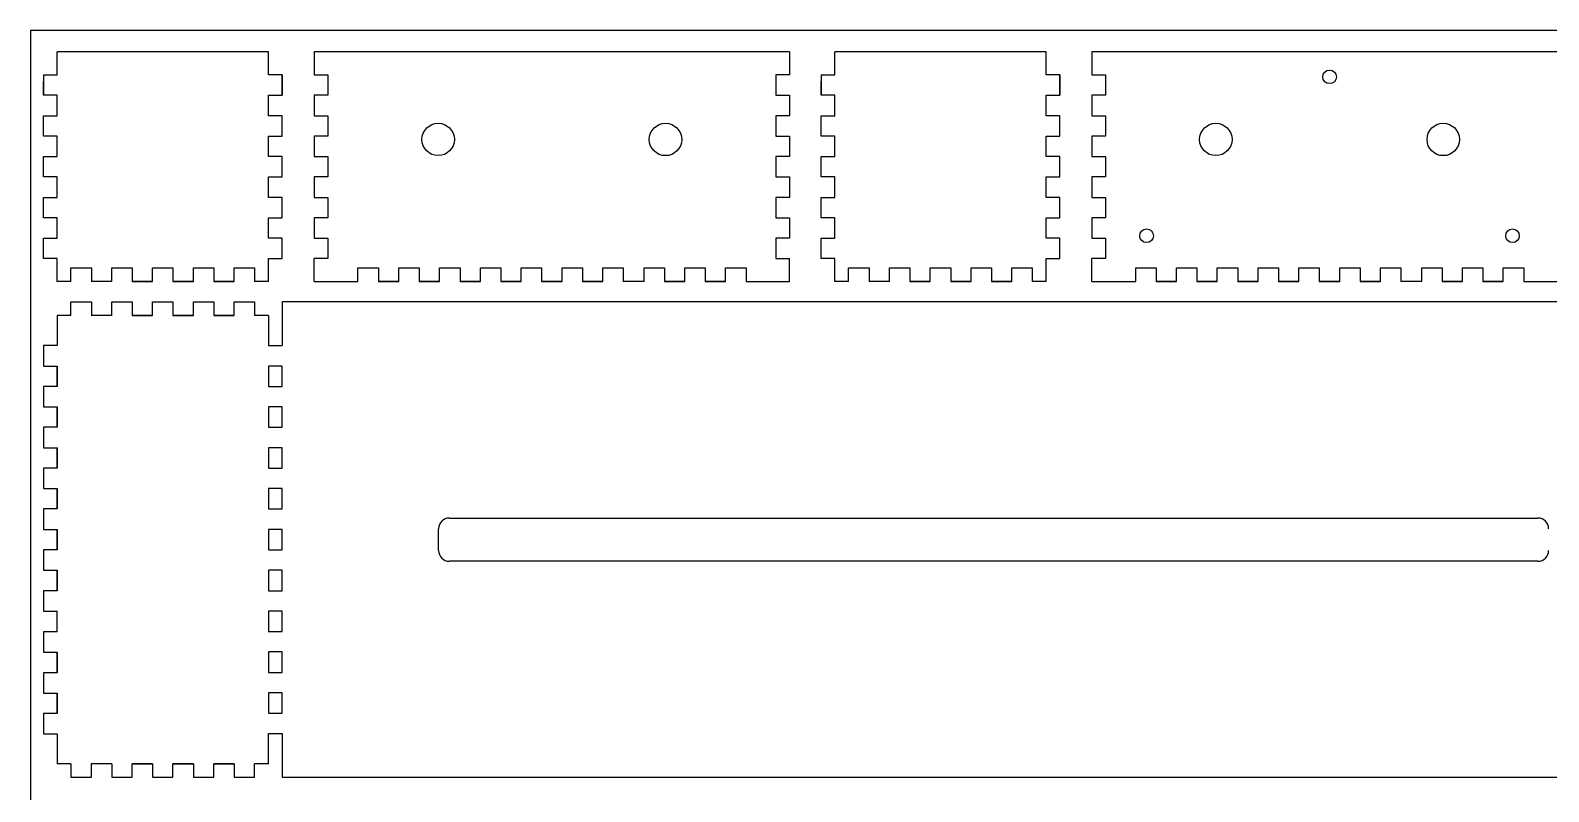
# Model space of a CAD drawing. Extents: x -1616 to -909, y -1826 to -744.
# Drawn here: x -1616.2 to -1169.8, y -967.5 to -743.8 of the extents above; entities that cross this region are included whole.
import ezdxf

# ---------------------------------------------------------------- set-up
doc = ezdxf.new("R2010")
doc.units = 0
doc.layers.add('DEFAULT', color=7, linetype='CONTINUOUS')
doc.layers.add('MAKE2D$VISIBLE$LINES', color=7, linetype='CONTINUOUS')

msp = doc.modelspace()

# ---------------------------------------------------------------- linework, layer by layer
at = {"layer": 'DEFAULT'}
for p, q in [((-909.446, -743.783), (-1616.196, -743.783)), ((-1616.196, -743.783), (-1616.196, -1826.255)), ((-1608.363, -756.893), (-1608.363, -750.104)), ((-1546.163, -756.893), (-1546.163, -750.104)), ((-1532.712, -750.104), (-1532.712, -756.854)), ((-1393.012, -750.104), (-1393.012, -756.854)), ((-1379.689, -756.893), (-1379.689, -750.104)), ((-1317.489, -756.893), (-1317.489, -750.104)), ((-1304.038, -750.104), (-1304.038, -756.854)), ((-1612.363, -756.862), (-1612.363, -762.862)), ((-1612.363, -756.893), (-1608.363, -756.893)), ((-1612.363, -762.862), (-1612.363, -758.762)), ((-1542.163, -756.893), (-1546.163, -756.893)), ((-1542.163, -756.862), (-1542.163, -762.862)), ((-1542.163, -762.862), (-1542.163, -758.762)), ((-1532.712, -756.854), (-1528.712, -756.854)), ((-1528.712, -756.854), (-1528.712, -762.854)), ((-1393.012, -756.854), (-1397.012, -756.854)), ((-1397.012, -756.854), (-1397.012, -762.854)), ((-1383.689, -756.862), (-1383.689, -762.862)), ((-1383.689, -756.893), (-1379.689, -756.893)), ((-1383.689, -762.862), (-1383.689, -758.762)), ((-1313.489, -756.893), (-1317.489, -756.893)), ((-1313.489, -756.862), (-1313.489, -762.862)), ((-1313.489, -762.862), (-1313.489, -758.762)), ((-1304.038, -756.854), (-1300.038, -756.854)), ((-1300.038, -756.854), (-1300.038, -762.854)), ((-1608.363, -762.862), (-1612.363, -762.862)), ((-1608.363, -768.862), (-1608.363, -762.862)), ((-1546.163, -762.862), (-1542.163, -762.862)), ((-1546.163, -768.862), (-1546.163, -762.862)), ((-1528.712, -762.854), (-1532.712, -762.854)), ((-1532.712, -762.854), (-1532.712, -768.854)), ((-1397.012, -762.854), (-1393.012, -762.854)), ((-1393.012, -762.854), (-1393.012, -768.854)), ((-1379.689, -762.862), (-1383.689, -762.862)), ((-1379.689, -768.862), (-1379.689, -762.862)), ((-1317.489, -762.862), (-1313.489, -762.862)), ((-1317.489, -768.862), (-1317.489, -762.862)), ((-1300.038, -762.854), (-1304.038, -762.854)), ((-1304.038, -762.854), (-1304.038, -768.854)), ((-1612.363, -768.862), (-1608.363, -768.862)), ((-1612.363, -774.862), (-1612.363, -768.862)), ((-1542.163, -768.862), (-1546.163, -768.862)), ((-1542.163, -774.862), (-1542.163, -768.862)), ((-1532.712, -768.854), (-1528.712, -768.854)), ((-1528.712, -768.854), (-1528.712, -774.854)), ((-1393.012, -768.854), (-1397.012, -768.854)), ((-1397.012, -768.854), (-1397.012, -774.854)), ((-1383.689, -768.862), (-1379.689, -768.862)), ((-1383.689, -774.862), (-1383.689, -768.862)), ((-1313.489, -768.862), (-1317.489, -768.862)), ((-1313.489, -774.862), (-1313.489, -768.862)), ((-1304.038, -768.854), (-1300.038, -768.854)), ((-1300.038, -768.854), (-1300.038, -774.854)), ((-1608.363, -774.862), (-1612.363, -774.862)), ((-1608.363, -780.862), (-1608.363, -774.862)), ((-1546.163, -774.862), (-1542.163, -774.862)), ((-1546.163, -780.862), (-1546.163, -774.862)), ((-1528.712, -774.854), (-1532.712, -774.854)), ((-1532.712, -774.854), (-1532.712, -780.854)), ((-1397.012, -774.854), (-1393.012, -774.854)), ((-1393.012, -774.854), (-1393.012, -780.854)), ((-1379.689, -774.862), (-1383.689, -774.862)), ((-1379.689, -780.862), (-1379.689, -774.862)), ((-1317.489, -774.862), (-1313.489, -774.862)), ((-1317.489, -780.862), (-1317.489, -774.862)), ((-1300.038, -774.854), (-1304.038, -774.854)), ((-1304.038, -774.854), (-1304.038, -780.854)), ((-1612.363, -780.862), (-1608.363, -780.862)), ((-1612.363, -786.862), (-1612.363, -780.862)), ((-1542.163, -780.862), (-1546.163, -780.862)), ((-1542.163, -786.862), (-1542.163, -780.862)), ((-1532.712, -780.854), (-1528.712, -780.854)), ((-1528.712, -780.854), (-1528.712, -786.854)), ((-1393.012, -780.854), (-1397.012, -780.854)), ((-1397.012, -780.854), (-1397.012, -786.854)), ((-1383.689, -780.862), (-1379.689, -780.862)), ((-1383.689, -786.862), (-1383.689, -780.862)), ((-1313.489, -780.862), (-1317.489, -780.862)), ((-1313.489, -786.862), (-1313.489, -780.862)), ((-1304.038, -780.854), (-1300.038, -780.854)), ((-1300.038, -780.854), (-1300.038, -786.854)), ((-1608.363, -786.862), (-1612.363, -786.862)), ((-1608.363, -792.862), (-1608.363, -786.862)), ((-1546.163, -786.862), (-1542.163, -786.862)), ((-1546.163, -792.862), (-1546.163, -786.862)), ((-1528.712, -786.854), (-1532.712, -786.854)), ((-1532.712, -786.854), (-1532.712, -792.854)), ((-1397.012, -786.854), (-1393.012, -786.854)), ((-1393.012, -786.854), (-1393.012, -792.854)), ((-1379.689, -786.862), (-1383.689, -786.862)), ((-1379.689, -792.862), (-1379.689, -786.862)), ((-1317.489, -786.862), (-1313.489, -786.862)), ((-1317.489, -792.862), (-1317.489, -786.862)), ((-1300.038, -786.854), (-1304.038, -786.854)), ((-1304.038, -786.854), (-1304.038, -792.854)), ((-1612.363, -792.862), (-1608.363, -792.862)), ((-1612.363, -798.862), (-1612.363, -792.862)), ((-1542.163, -792.862), (-1546.163, -792.862)), ((-1542.163, -798.862), (-1542.163, -792.862)), ((-1532.712, -792.854), (-1528.712, -792.854)), ((-1528.712, -792.854), (-1528.712, -798.854)), ((-1393.012, -792.854), (-1397.012, -792.854)), ((-1397.012, -792.854), (-1397.012, -798.854)), ((-1383.689, -792.862), (-1379.689, -792.862)), ((-1383.689, -798.862), (-1383.689, -792.862)), ((-1313.489, -792.862), (-1317.489, -792.862)), ((-1313.489, -798.862), (-1313.489, -792.862)), ((-1304.038, -792.854), (-1300.038, -792.854)), ((-1300.038, -792.854), (-1300.038, -798.854)), ((-1608.363, -798.862), (-1612.363, -798.862)), ((-1608.363, -804.862), (-1608.363, -798.862)), ((-1546.163, -798.862), (-1542.163, -798.862)), ((-1546.163, -804.862), (-1546.163, -798.862)), ((-1528.712, -798.854), (-1532.712, -798.854)), ((-1532.712, -798.854), (-1532.712, -804.854)), ((-1397.012, -798.854), (-1393.012, -798.854)), ((-1393.012, -798.854), (-1393.012, -804.854)), ((-1379.689, -798.862), (-1383.689, -798.862)), ((-1379.689, -804.862), (-1379.689, -798.862)), ((-1317.489, -798.862), (-1313.489, -798.862)), ((-1317.489, -804.862), (-1317.489, -798.862)), ((-1300.038, -798.854), (-1304.038, -798.854)), ((-1304.038, -798.854), (-1304.038, -804.854)), ((-1612.363, -804.862), (-1608.363, -804.862)), ((-1612.363, -810.862), (-1612.363, -804.862)), ((-1542.163, -804.862), (-1546.163, -804.862)), ((-1542.163, -810.862), (-1542.163, -804.862)), ((-1532.712, -804.854), (-1528.712, -804.854)), ((-1528.712, -804.854), (-1528.712, -810.854)), ((-1393.012, -804.854), (-1397.012, -804.854)), ((-1397.012, -804.854), (-1397.012, -810.854)), ((-1383.689, -804.862), (-1379.689, -804.862)), ((-1383.689, -810.862), (-1383.689, -804.862)), ((-1313.489, -804.862), (-1317.489, -804.862)), ((-1313.489, -810.862), (-1313.489, -804.862)), ((-1304.038, -804.854), (-1300.038, -804.854)), ((-1300.038, -804.854), (-1300.038, -810.854)), ((-1608.363, -810.854), (-1612.363, -810.854)), ((-1608.363, -817.604), (-1608.363, -810.854)), ((-1546.163, -817.604), (-1546.163, -810.854)), ((-1546.163, -810.854), (-1542.163, -810.854)), ((-1528.712, -810.854), (-1532.712, -810.854)), ((-1397.012, -810.854), (-1393.012, -810.854)), ((-1379.689, -810.854), (-1383.689, -810.854)), ((-1379.689, -817.604), (-1379.689, -810.854)), ((-1317.489, -817.604), (-1317.489, -810.854)), ((-1317.489, -810.854), (-1313.489, -810.854)), ((-1300.038, -810.854), (-1304.038, -810.854)), ((-1604.264, -813.604), (-1598.264, -813.604)), ((-1604.264, -817.604), (-1604.264, -813.604)), ((-1598.264, -813.604), (-1598.264, -817.604)), ((-1592.264, -813.604), (-1586.264, -813.604)), ((-1592.264, -817.604), (-1592.264, -813.604)), ((-1586.264, -813.604), (-1586.264, -817.604)), ((-1580.264, -817.604), (-1580.264, -813.604)), ((-1580.264, -813.604), (-1574.264, -813.604)), ((-1574.264, -813.604), (-1574.264, -817.604)), ((-1568.264, -813.604), (-1562.264, -813.604)), ((-1568.264, -817.604), (-1568.264, -813.604)), ((-1562.264, -813.604), (-1562.264, -817.604)), ((-1556.264, -813.604), (-1550.264, -813.604)), ((-1556.264, -817.604), (-1556.264, -813.604)), ((-1550.264, -813.604), (-1550.264, -817.604)), ((-1519.862, -813.604), (-1513.862, -813.604)), ((-1519.862, -817.604), (-1519.862, -813.604)), ((-1513.862, -813.604), (-1513.862, -817.604)), ((-1507.862, -817.604), (-1507.862, -813.604)), ((-1507.862, -813.604), (-1501.862, -813.604)), ((-1501.862, -813.604), (-1501.862, -817.604)), ((-1495.862, -813.604), (-1489.862, -813.604)), ((-1495.862, -817.604), (-1495.862, -813.604)), ((-1489.862, -813.604), (-1489.862, -817.604)), ((-1483.862, -813.604), (-1477.862, -813.604)), ((-1483.862, -817.604), (-1483.862, -813.604)), ((-1477.862, -813.604), (-1477.862, -817.604)), ((-1471.862, -817.604), (-1471.862, -813.604)), ((-1471.862, -813.604), (-1465.862, -813.604)), ((-1465.862, -813.604), (-1465.862, -817.604)), ((-1459.862, -813.604), (-1453.862, -813.604)), ((-1459.862, -817.604), (-1459.862, -813.604)), ((-1453.862, -813.604), (-1453.862, -817.604)), ((-1447.862, -813.604), (-1441.862, -813.604)), ((-1447.862, -817.604), (-1447.862, -813.604)), ((-1441.862, -813.604), (-1441.862, -817.604)), ((-1435.762, -817.604), (-1435.762, -813.604)), ((-1435.762, -813.604), (-1429.762, -813.604)), ((-1429.762, -813.604), (-1429.762, -817.604)), ((-1423.762, -813.604), (-1417.762, -813.604)), ((-1423.762, -817.604), (-1423.762, -813.604)), ((-1417.762, -813.604), (-1417.762, -817.604)), ((-1411.762, -813.604), (-1405.762, -813.604)), ((-1411.762, -817.604), (-1411.762, -813.604)), ((-1405.762, -813.604), (-1405.762, -817.604)), ((-1375.59, -813.604), (-1369.59, -813.604)), ((-1375.59, -817.604), (-1375.59, -813.604)), ((-1369.59, -813.604), (-1369.59, -817.604)), ((-1363.59, -813.604), (-1357.59, -813.604)), ((-1363.59, -817.604), (-1363.59, -813.604)), ((-1357.59, -813.604), (-1357.59, -817.604)), ((-1351.59, -817.604), (-1351.59, -813.604)), ((-1351.59, -813.604), (-1345.59, -813.604)), ((-1345.59, -813.604), (-1345.59, -817.604)), ((-1339.59, -813.604), (-1333.59, -813.604)), ((-1339.59, -817.604), (-1339.59, -813.604)), ((-1333.59, -813.604), (-1333.59, -817.604)), ((-1327.59, -813.604), (-1321.59, -813.604)), ((-1327.59, -817.604), (-1327.59, -813.604)), ((-1321.59, -813.604), (-1321.59, -817.604)), ((-1291.188, -813.604), (-1285.188, -813.604)), ((-1291.188, -817.604), (-1291.188, -813.604)), ((-1285.188, -813.604), (-1285.188, -817.604)), ((-1279.188, -817.604), (-1279.188, -813.604)), ((-1279.188, -813.604), (-1273.188, -813.604)), ((-1273.188, -813.604), (-1273.188, -817.604)), ((-1267.188, -813.604), (-1261.188, -813.604)), ((-1267.188, -817.604), (-1267.188, -813.604)), ((-1261.188, -813.604), (-1261.188, -817.604)), ((-1255.188, -813.604), (-1249.188, -813.604)), ((-1255.188, -817.604), (-1255.188, -813.604)), ((-1249.188, -813.604), (-1249.188, -817.604)), ((-1243.188, -817.604), (-1243.188, -813.604)), ((-1243.188, -813.604), (-1237.188, -813.604)), ((-1237.188, -813.604), (-1237.188, -817.604)), ((-1231.188, -813.604), (-1225.188, -813.604)), ((-1231.188, -817.604), (-1231.188, -813.604)), ((-1225.188, -813.604), (-1225.188, -817.604)), ((-1219.188, -813.604), (-1213.188, -813.604)), ((-1219.188, -817.604), (-1219.188, -813.604)), ((-1213.188, -813.604), (-1213.188, -817.604)), ((-1207.088, -817.604), (-1207.088, -813.604)), ((-1207.088, -813.604), (-1201.088, -813.604)), ((-1201.088, -813.604), (-1201.088, -817.604)), ((-1195.088, -813.604), (-1189.088, -813.604)), ((-1195.088, -817.604), (-1195.088, -813.604)), ((-1189.088, -813.604), (-1189.088, -817.604)), ((-1183.088, -813.604), (-1177.088, -813.604)), ((-1183.088, -817.604), (-1183.088, -813.604)), ((-1177.088, -813.604), (-1177.088, -817.604)), ((-1586.264, -817.604), (-1580.264, -817.604)), ((-1574.264, -817.604), (-1568.264, -817.604)), ((-1562.264, -817.604), (-1556.264, -817.604)), ((-1513.862, -817.604), (-1507.862, -817.604)), ((-1501.862, -817.604), (-1495.862, -817.604)), ((-1489.862, -817.604), (-1483.862, -817.604)), ((-1477.862, -817.604), (-1471.862, -817.604)), ((-1465.862, -817.604), (-1459.862, -817.604)), ((-1453.862, -817.604), (-1447.862, -817.604)), ((-1429.762, -817.604), (-1423.762, -817.604)), ((-1417.762, -817.604), (-1411.762, -817.604)), ((-1357.59, -817.604), (-1351.59, -817.604)), ((-1345.59, -817.604), (-1339.59, -817.604)), ((-1333.59, -817.604), (-1327.59, -817.604)), ((-1285.188, -817.604), (-1279.188, -817.604)), ((-1273.188, -817.604), (-1267.188, -817.604)), ((-1261.188, -817.604), (-1255.188, -817.604)), ((-1249.188, -817.604), (-1243.188, -817.604)), ((-1237.188, -817.604), (-1231.188, -817.604)), ((-1225.188, -817.604), (-1219.188, -817.604)), ((-1201.088, -817.604), (-1195.088, -817.604)), ((-1189.088, -817.604), (-1183.088, -817.604)), ((-1604.264, -823.574), (-1598.264, -823.574)), ((-1604.264, -827.574), (-1604.264, -823.574)), ((-1598.264, -823.574), (-1598.264, -827.574)), ((-1592.264, -823.574), (-1586.264, -823.574)), ((-1592.264, -827.574), (-1592.264, -823.574)), ((-1586.264, -823.574), (-1586.264, -827.574)), ((-1580.264, -827.574), (-1580.264, -823.574)), ((-1580.264, -823.574), (-1574.264, -823.574)), ((-1574.264, -823.574), (-1574.264, -827.574)), ((-1568.264, -823.574), (-1562.264, -823.574)), ((-1568.264, -827.574), (-1568.264, -823.574)), ((-1562.264, -823.574), (-1562.264, -827.574)), ((-1556.264, -823.574), (-1550.264, -823.574)), ((-1556.264, -827.574), (-1556.264, -823.574)), ((-1550.264, -823.574), (-1550.264, -827.574)), ((-1542.163, -823.574), (-1542.163, -836.424)), ((-1586.264, -827.574), (-1580.264, -827.574)), ((-1574.264, -827.574), (-1568.264, -827.574)), ((-1562.264, -827.574), (-1556.264, -827.574)), ((-1612.363, -836.424), (-1612.363, -842.424)), ((-1608.363, -836.424), (-1612.363, -836.424)), ((-1546.163, -836.424), (-1542.163, -836.424)), ((-1612.363, -842.424), (-1608.363, -842.424)), ((-1608.363, -842.424), (-1608.363, -848.424)), ((-1546.163, -842.424), (-1546.163, -848.424)), ((-1542.163, -842.424), (-1546.163, -842.424)), ((-1542.163, -848.424), (-1542.163, -842.424)), ((-1608.363, -848.424), (-1612.363, -848.424)), ((-1612.363, -848.424), (-1612.363, -854.424)), ((-1546.163, -848.424), (-1542.163, -848.424)), ((-1612.363, -854.424), (-1608.363, -854.424)), ((-1608.363, -854.424), (-1608.363, -860.424)), ((-1546.163, -854.424), (-1546.163, -860.424)), ((-1542.163, -854.424), (-1546.163, -854.424)), ((-1542.163, -860.424), (-1542.163, -854.424)), ((-1612.363, -860.424), (-1612.363, -866.424)), ((-1608.363, -860.424), (-1612.363, -860.424)), ((-1546.163, -860.424), (-1542.163, -860.424)), ((-1612.363, -866.424), (-1608.363, -866.424)), ((-1608.363, -866.424), (-1608.363, -872.424)), ((-1546.163, -866.424), (-1546.163, -872.424)), ((-1542.163, -866.424), (-1546.163, -866.424)), ((-1542.163, -872.424), (-1542.163, -866.424)), ((-1612.363, -872.424), (-1612.363, -878.424)), ((-1608.363, -872.424), (-1612.363, -872.424)), ((-1546.163, -872.424), (-1542.163, -872.424)), ((-1612.363, -878.424), (-1608.363, -878.424)), ((-1608.363, -878.424), (-1608.363, -884.424)), ((-1546.163, -878.424), (-1546.163, -884.424)), ((-1542.163, -878.424), (-1546.163, -878.424)), ((-1542.163, -884.424), (-1542.163, -878.424)), ((-1608.363, -884.424), (-1612.363, -884.424)), ((-1612.363, -884.424), (-1612.363, -890.424)), ((-1546.163, -884.424), (-1542.163, -884.424)), ((-1612.363, -890.424), (-1608.363, -890.424)), ((-1608.363, -890.424), (-1608.363, -896.424)), ((-1546.163, -890.424), (-1546.163, -896.424)), ((-1542.163, -890.424), (-1546.163, -890.424)), ((-1542.163, -896.424), (-1542.163, -890.424)), ((-1612.363, -896.424), (-1612.363, -902.424)), ((-1608.363, -896.424), (-1612.363, -896.424)), ((-1546.163, -896.424), (-1542.163, -896.424)), ((-1612.363, -902.424), (-1608.363, -902.424)), ((-1608.363, -902.424), (-1608.363, -908.424)), ((-1546.163, -902.424), (-1546.163, -908.424)), ((-1542.163, -902.424), (-1546.163, -902.424)), ((-1542.163, -908.424), (-1542.163, -902.424)), ((-1612.363, -908.424), (-1612.363, -914.424)), ((-1608.363, -908.424), (-1612.363, -908.424)), ((-1546.163, -908.424), (-1542.163, -908.424)), ((-1612.363, -914.424), (-1608.363, -914.424)), ((-1546.163, -914.424), (-1546.163, -920.424)), ((-1542.163, -914.424), (-1546.163, -914.424)), ((-1542.163, -920.424), (-1542.163, -914.424)), ((-1608.363, -920.524), (-1612.363, -920.524)), ((-1612.363, -920.524), (-1612.363, -926.524)), ((-1546.163, -920.424), (-1542.163, -920.424)), ((-1612.363, -926.524), (-1608.363, -926.524)), ((-1608.363, -926.524), (-1608.363, -932.524)), ((-1546.163, -926.424), (-1546.163, -932.424)), ((-1542.163, -926.424), (-1546.163, -926.424)), ((-1542.163, -932.424), (-1542.163, -926.424)), ((-1612.363, -932.524), (-1612.363, -938.524)), ((-1608.363, -932.524), (-1612.363, -932.524)), ((-1546.163, -932.424), (-1542.163, -932.424)), ((-1612.363, -938.524), (-1608.363, -938.524)), ((-1608.363, -938.524), (-1608.363, -944.524)), ((-1546.163, -938.424), (-1546.163, -944.424)), ((-1542.163, -938.424), (-1546.163, -938.424)), ((-1542.163, -944.424), (-1542.163, -938.424)), ((-1612.363, -944.524), (-1612.363, -950.524)), ((-1608.363, -944.524), (-1612.363, -944.524)), ((-1546.163, -944.424), (-1542.163, -944.424)), ((-1612.363, -950.524), (-1608.363, -950.524)), ((-1546.163, -950.424), (-1542.163, -950.424)), ((-1542.163, -950.424), (-1542.163, -963.274)), ((-1604.264, -959.274), (-1604.264, -963.274)), ((-1598.264, -963.274), (-1598.264, -959.274)), ((-1592.264, -959.274), (-1592.264, -963.274)), ((-1586.264, -959.274), (-1580.264, -959.274)), ((-1586.264, -963.274), (-1586.264, -959.274)), ((-1580.264, -959.274), (-1580.264, -963.274)), ((-1574.264, -959.274), (-1568.264, -959.274)), ((-1574.264, -963.274), (-1574.264, -959.274)), ((-1568.264, -959.274), (-1568.264, -963.274)), ((-1562.264, -959.274), (-1556.264, -959.274)), ((-1562.264, -963.274), (-1562.264, -959.274)), ((-1556.264, -959.274), (-1556.264, -963.274)), ((-1550.264, -963.274), (-1550.264, -959.274)), ((-1604.264, -963.274), (-1598.264, -963.274)), ((-1592.264, -963.274), (-1586.264, -963.274)), ((-1580.264, -963.274), (-1574.264, -963.274)), ((-1568.264, -963.274), (-1562.264, -963.274)), ((-1556.264, -963.274), (-1550.264, -963.274))]:
    msp.add_line(p, q, dxfattribs=at)
for centre in [(-1234.188, -757.44), (-1287.987, -804.128), (-1180.389, -804.128)]:
    msp.add_circle(centre, 2, dxfattribs=at)
at = {"layer": 'MAKE2D$VISIBLE$LINES'}
for p, q in [((-1546.165, -750.104), (-1608.363, -750.104)), ((-1393.012, -750.104), (-1532.712, -750.104)), ((-1317.49, -750.104), (-1379.689, -750.104)), ((-1164.338, -750.104), (-1304.038, -750.104)), ((-1542.163, -762.862), (-1542.163, -756.862)), ((-1313.489, -762.862), (-1313.489, -756.862)), ((-1612.363, -774.862), (-1612.363, -768.862)), ((-1542.163, -774.862), (-1542.163, -768.862)), ((-1542.163, -774.862), (-1542.163, -768.862)), ((-1383.689, -774.862), (-1383.689, -768.862)), ((-1313.489, -774.862), (-1313.489, -768.862)), ((-1313.489, -774.862), (-1313.489, -768.862)), ((-1612.363, -786.862), (-1612.363, -780.862)), ((-1542.163, -786.862), (-1542.163, -780.862)), ((-1542.163, -786.862), (-1542.163, -780.862)), ((-1383.689, -786.862), (-1383.689, -780.862)), ((-1313.489, -786.862), (-1313.489, -780.862)), ((-1313.489, -786.862), (-1313.489, -780.862)), ((-1612.363, -798.862), (-1612.363, -792.862)), ((-1542.163, -798.862), (-1542.163, -792.862)), ((-1542.163, -798.862), (-1542.163, -792.862)), ((-1383.689, -798.862), (-1383.689, -792.862)), ((-1313.489, -798.862), (-1313.489, -792.862)), ((-1313.489, -798.862), (-1313.489, -792.862)), ((-1612.363, -810.862), (-1612.363, -804.862)), ((-1542.163, -810.862), (-1542.163, -804.862)), ((-1542.163, -810.862), (-1542.163, -804.862)), ((-1383.689, -810.862), (-1383.689, -804.862)), ((-1313.489, -810.862), (-1313.489, -804.862)), ((-1313.489, -810.862), (-1313.489, -804.862)), ((-1532.712, -817.604), (-1532.712, -810.854)), ((-1393.012, -817.604), (-1393.012, -810.854)), ((-1304.038, -817.604), (-1304.038, -810.854)), ((-1604.264, -817.604), (-1608.365, -817.604)), ((-1592.264, -817.604), (-1598.364, -817.604)), ((-1580.264, -817.604), (-1586.264, -817.604)), ((-1568.264, -817.604), (-1574.264, -817.604)), ((-1556.264, -817.604), (-1562.264, -817.604)), ((-1546.163, -817.604), (-1550.264, -817.604)), ((-1532.712, -817.604), (-1519.862, -817.604)), ((-1507.862, -817.604), (-1513.862, -817.604)), ((-1495.862, -817.604), (-1501.862, -817.604)), ((-1483.862, -817.604), (-1489.962, -817.604)), ((-1483.862, -817.604), (-1489.862, -817.604)), ((-1471.862, -817.604), (-1477.862, -817.604)), ((-1459.862, -817.604), (-1465.862, -817.604)), ((-1447.862, -817.604), (-1453.862, -817.604)), ((-1435.762, -817.604), (-1441.862, -817.604)), ((-1423.762, -817.604), (-1429.762, -817.604)), ((-1411.762, -817.604), (-1417.762, -817.604)), ((-1405.762, -817.604), (-1393.012, -817.604)), ((-1375.59, -817.604), (-1379.69, -817.604)), ((-1363.59, -817.604), (-1369.69, -817.604)), ((-1351.59, -817.604), (-1357.59, -817.604)), ((-1339.59, -817.604), (-1345.59, -817.604)), ((-1327.59, -817.604), (-1333.59, -817.604)), ((-1317.489, -817.604), (-1321.59, -817.604)), ((-1304.038, -817.604), (-1291.188, -817.604)), ((-1279.188, -817.604), (-1285.188, -817.604)), ((-1267.188, -817.604), (-1273.188, -817.604)), ((-1255.188, -817.604), (-1261.288, -817.604)), ((-1255.188, -817.604), (-1261.188, -817.604)), ((-1243.188, -817.604), (-1249.188, -817.604)), ((-1231.188, -817.604), (-1237.188, -817.604)), ((-1219.188, -817.604), (-1225.188, -817.604)), ((-1207.088, -817.604), (-1213.188, -817.604)), ((-1195.088, -817.604), (-1201.088, -817.604)), ((-1183.088, -817.604), (-1189.088, -817.604)), ((-1177.088, -817.604), (-1164.338, -817.604)), ((-1123.763, -823.574), (-1542.163, -823.574)), ((-1608.363, -827.574), (-1608.363, -836.424)), ((-1604.263, -827.574), (-1608.363, -827.574)), ((-1592.264, -827.574), (-1598.364, -827.574)), ((-1580.264, -827.574), (-1586.264, -827.574)), ((-1568.264, -827.574), (-1574.264, -827.574)), ((-1556.264, -827.574), (-1562.264, -827.574)), ((-1546.163, -827.574), (-1550.264, -827.574)), ((-1546.163, -827.574), (-1546.163, -836.424)), ((-1608.363, -848.424), (-1608.363, -842.424)), ((-1608.363, -860.424), (-1608.363, -854.424)), ((-1608.363, -872.424), (-1608.363, -866.324)), ((-1608.363, -872.424), (-1608.363, -866.424)), ((-1608.363, -884.424), (-1608.363, -878.424)), ((-1492.988, -887.074), (-1172.938, -887.074)), ((-1608.363, -896.424), (-1608.363, -890.424)), ((-1496.163, -896.599), (-1496.163, -890.249)), ((-1172.938, -899.774), (-1492.988, -899.774)), ((-1608.363, -908.424), (-1608.363, -902.424)), ((-1608.363, -920.524), (-1608.363, -914.424)), ((-1608.363, -932.524), (-1608.363, -926.524)), ((-1608.363, -944.524), (-1608.363, -938.524)), ((-1608.363, -950.524), (-1608.363, -959.274)), ((-1546.163, -959.274), (-1546.163, -950.424)), ((-1604.263, -959.274), (-1608.363, -959.274)), ((-1592.264, -959.274), (-1598.364, -959.274)), ((-1580.264, -959.274), (-1586.264, -959.274)), ((-1568.264, -959.274), (-1574.264, -959.274)), ((-1556.264, -959.274), (-1562.264, -959.274)), ((-1546.163, -959.274), (-1550.264, -959.274)), ((-1542.163, -963.274), (-1123.763, -963.274))]:
    msp.add_line(p, q, dxfattribs=at)
for centre, radius in [((-1496.288, -775.834), 4.762), ((-1429.436, -775.834), 4.763), ((-1267.614, -775.834), 4.762), ((-1200.761, -775.834), 4.763)]:
    msp.add_circle(centre, radius, dxfattribs=at)
for centre, start, end in [((-1492.988, -890.249), 90, 180), ((-1172.938, -890.249), 360, 90), ((-1492.988, -896.599), 180, 270), ((-1172.938, -896.599), 270, 360)]:
    msp.add_arc(centre, 3.175, start, end, dxfattribs=at)

doc.saveas('drawing.dxf')
